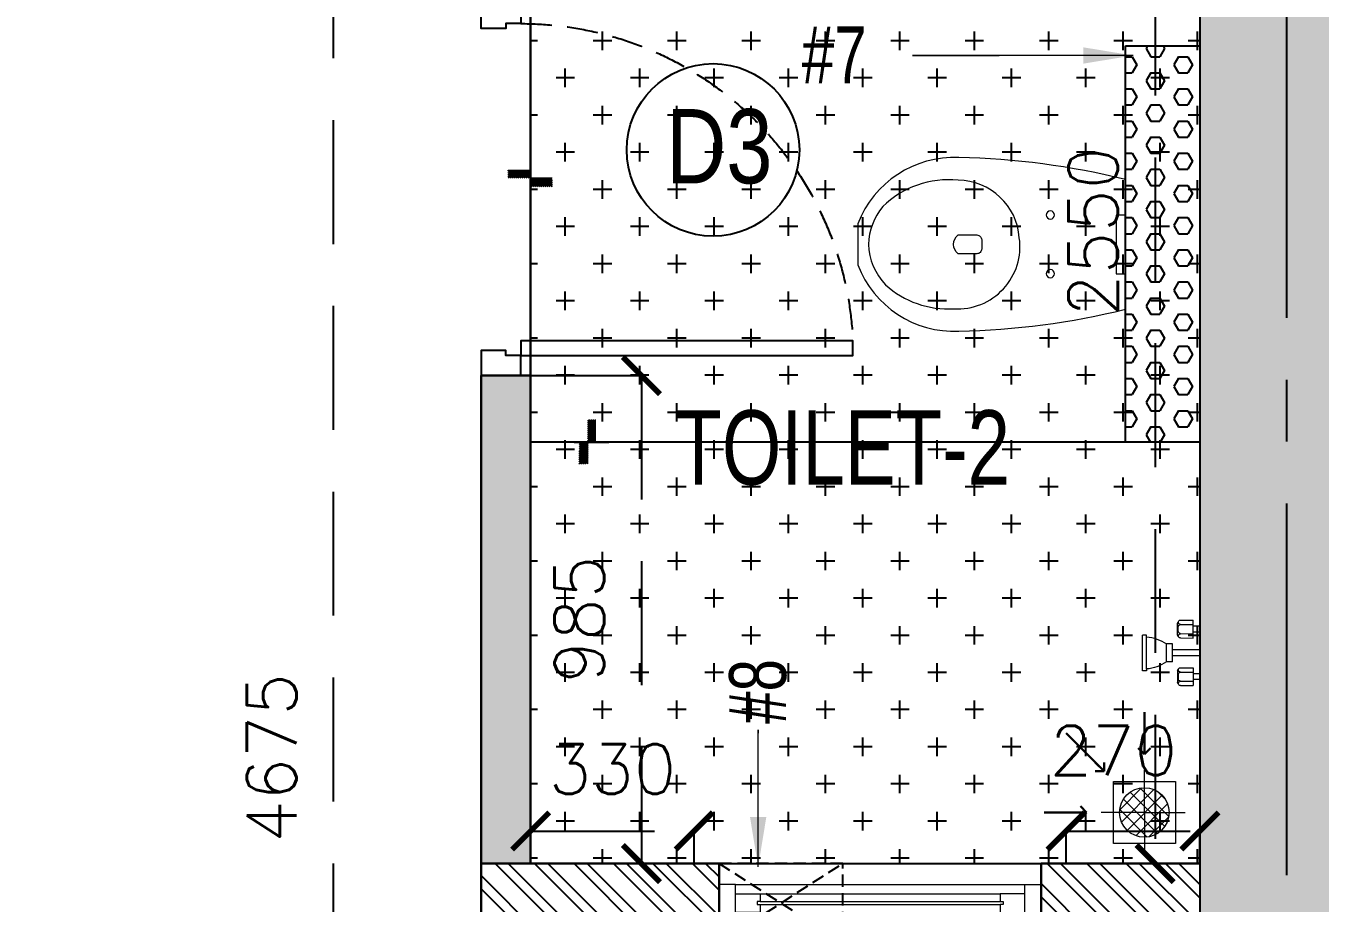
# Model space of a CAD drawing. Header units: millimetres. Extents: x 1180970 to 1231451, y -5737889 to -5695638.
# Drawn here: x 1224994 to 1227604, y -5717479 to -5715708 of the extents above; entities that cross this region are included whole.
import ezdxf
from ezdxf.enums import TextEntityAlignment as Align

# ---------------------------------------------------------------- set-up
doc = ezdxf.new("R2010")
doc.units = ezdxf.units.MM
doc.header["$LTSCALE"] = 1000
doc.header["$MEASUREMENT"] = 0
for name, pattern in [('3BHK-A$1$AUDIT_D_120904163729-0', [0]), ('3BHK-A$2$HIDDEN', [0.375, 0.25, -0.125]), ('AUDIT_D_120904163729-0', [0]), ('T8(T9 IS SIMILAR) - GROUND FLOOR - DIMENSION & TEXTING$0$HIDDEN', [0.375, 0.25, -0.125]), ('T8_REFUGE COLUMNS$0$CENTER2', [1.125, 0.75, -0.125, 0.125, -0.125])]:
    doc.linetypes.add(name, pattern=pattern)
doc.layers.get('0').update_dxf_attribs({"linetype": 'AUDIT_D_120904163729-0'})
for name, color, linetype in [('3BHK-A$0$A-DOOR-FULL', 2, 'Continuous'), ('3BHK-A$0$a-tile drop', 3, 'Continuous'), ('3BHK-A$0$APT PLANS-typ$0$TILEDROP', 3, 'Continuous'), ('3BHK-A$0$ELEV.', 5, 'Continuous'), ('3BHK-A$0$LEDGE WALL', 5, 'Continuous'), ('3BHK-A$1$A-HATCH -160', 251, '3BHK-A$1$AUDIT_D_120904163729-0'), ('3BHK-A$1$A-TOI SUNK 50MM', 8, 'Continuous'), ('T8(T9 IS SIMILAR) - GROUND FLOOR - DIMENSION & TEXTING$0$A-DIMENSIONS', 2, 'T8(T9 IS SIMILAR) - GROUND FLOOR - DIMENSION & TEXTING$0$HIDDEN'), ('T8(T9 IS SIMILAR) - GROUND FLOOR - DIMENSION & TEXTING$0$a-window-no', 125, 'Continuous'), ('T8_REFUGE COLUMNS$0$A-CENTERLINE', 193, 'T8_REFUGE COLUMNS$0$CENTER2'), ('T8_REFUGE COLUMNS$0$A-RCC COLS', 3, 'Continuous')]:
    doc.layers.add(name, color=color, linetype=linetype)
for name, color, linetype, lineweight in [('3BHK-A$1$Ventilator', 5, 'Continuous', 0), ('3BHK-A$2$a-TOI-fixtures', 251, 'Continuous', 0), ('3BHK-A$2$A-WALL- 160', 6, 'Continuous', 30), ('T8(T9 IS SIMILAR) - GROUND FLOOR - DIMENSION & TEXTING$0$a-Text', 4, 'Continuous', 0), ('T8(T9 IS SIMILAR) - GROUND FLOOR - DIMENSION & TEXTING$0$R0-18-10-2014-T1-1st Podium Floor Plan$0$Text', 2, 'Continuous', 0), ('T8(T9 IS SIMILAR) - GROUND FLOOR$0$D&W', 8, 'Continuous', 25)]:
    doc.layers.add(name, color=color, linetype=linetype, lineweight=lineweight)
doc.layers.add('T8_REFUGE COLUMNS$0$COL-HATCH', color=7, linetype='Continuous', lineweight=25, true_color=0xa3a3a3)
doc.styles.add('3BHK-A$1$Romans 1', font='romans.shx', dxfattribs={"height": 100})
doc.styles.add('T8(T9 IS SIMILAR) - GROUND FLOOR - DIMENSION & TEXTING$0$ARIAL ARROW', font='swisscl.ttf')
doc.styles.add('T8(T9 IS SIMILAR) - GROUND FLOOR - DIMENSION & TEXTING$0$LODHA STANDERD', font='sanss___.ttf')
doc.styles.add('T8(T9 IS SIMILAR) - GROUND FLOOR - DIMENSION & TEXTING$0$Romans 1', font='romans.shx', dxfattribs={"height": 100})
doc.styles.add('T8(T9 IS SIMILAR) - GROUND FLOOR - DIMENSION & TEXTING$0$Tahoma', font='tahoma.ttf')
doc.dimstyles.new('3BHK-A$1$ALPINE S', dxfattribs={"dimscale": 0, "dimtxt": 100, "dimasz": 75, "dimexe": 0, "dimexo": 0, "dimgap": 75, "dimtad": 1, "dimdec": 0, "dimzin": 0, "dimdsep": 46, "dimtxsty": '3BHK-A$1$Romans 1', "dimblk": '3BHK-A$1$_ArchTick', "dimcen": 0.09, "dimclrd": 256, "dimclre": 256, "dimclrt": 7, "dimadec": 0, "dimazin": 0, "dimtfac": 1, "dimtdec": 0, "dimtofl": 0, "dimtmove": 1, "dimatfit": 0, "dimldrblk": '3BHK-A$1$_Open90', "dimfxl": 1, "dimtolj": 1, "dimtzin": 0, "dimarcsym": 0})
doc.dimstyles.new('T8(T9 IS SIMILAR) - GROUND FLOOR - DIMENSION & TEXTING$0$ALPINE S', dxfattribs={"dimscale": 0, "dimtxt": 100, "dimasz": 75, "dimexe": 0, "dimexo": 0, "dimgap": 75, "dimtad": 1, "dimdec": 0, "dimzin": 0, "dimdsep": 46, "dimtxsty": 'T8(T9 IS SIMILAR) - GROUND FLOOR - DIMENSION & TEXTING$0$Romans 1', "dimblk": 'T8(T9 IS SIMILAR) - GROUND FLOOR - DIMENSION & TEXTING$0$_ArchTick', "dimcen": 0.09, "dimclrd": 256, "dimclre": 256, "dimclrt": 7, "dimadec": 0, "dimazin": 0, "dimtfac": 1, "dimtdec": 0, "dimtofl": 0, "dimtmove": 1, "dimatfit": 0, "dimldrblk": 'T8(T9 IS SIMILAR) - GROUND FLOOR - DIMENSION & TEXTING$0$_Open90', "dimfxl": 1, "dimtolj": 1, "dimtzin": 0, "dimarcsym": 0})
doc.dimstyles.new('T8(T9 IS SIMILAR) - GROUND FLOOR - DIMENSION & TEXTING$0$SAMATA STD', dxfattribs={"dimtxt": 100, "dimasz": 50, "dimexe": 50, "dimexo": 50, "dimgap": 10, "dimtad": 0, "dimdec": 0, "dimrnd": 5, "dimzin": 0, "dimdsep": 46, "dimtxsty": 'T8(T9 IS SIMILAR) - GROUND FLOOR - DIMENSION & TEXTING$0$Tahoma', "dimblk": 'T8(T9 IS SIMILAR) - GROUND FLOOR - DIMENSION & TEXTING$0$_Origin2', "dimcen": -50, "dimdle": 50, "dimclrd": 7, "dimclre": 7, "dimclrt": 7, "dimadec": 0, "dimazin": 0, "dimtfac": 1, "dimtdec": 0, "dimtmove": 1, "dimatfit": 3, "dimfxl": 150, "dimtfill": 1, "dimtolj": 1, "dimtzin": 0, "dimlwd": -1, "dimlwe": -1, "dimarcsym": 0})
pattern_1 = [(45, (-0.65, 1285.594), (-39.77475644, 39.77475644), []), (45, (25.864, 1285.594), (-39.77475644, 39.77475644), [])]

# ---------------------------------------------------------------- blocks, each defined once
blk = doc.blocks.new('3BHK-A$1$V1')
at = {"layer": '3BHK-A$1$Ventilator'}
for p, q in [((1139503.9, -5700057.1), (1140153.9, -5700057.1)), ((1139503.9, -5700217.1), (1140153.9, -5700217.1))]:
    blk.add_line(p, q, dxfattribs=at)
at = {"layer": '3BHK-A$1$Ventilator', "color": 8}
for p, q in [((1139536.9, -5700094.6), (1140120.9, -5700094.6)), ((1139586.9, -5700118.3), (1140070.9, -5700118.3)), ((1139586.9, -5700155.8), (1140070.9, -5700155.8)), ((1139536.9, -5700174.6), (1140120.9, -5700174.6))]:
    blk.add_line(p, q, dxfattribs=at)
at = {"layer": '3BHK-A$1$Ventilator', "color": 5}
for p, q in [((1139586.9, -5700134.1), (1140070.9, -5700134.1)), ((1139586.9, -5700140.1), (1140070.9, -5700140.1))]:
    blk.add_line(p, q, dxfattribs=at)
at = {"layer": '3BHK-A$1$Ventilator', "color": 4}
for points in [[(1139503.9, -5700094.6), (1139536.9, -5700094.6), (1139536.9, -5700174.6), (1139503.9, -5700174.6)], [(1140153.9, -5700094.6), (1140120.9, -5700094.6), (1140120.9, -5700174.6), (1140153.9, -5700174.6)], [(1139586.9, -5700134.1), (1139586.9, -5700118.3), (1139536.9, -5700118.3), (1139536.9, -5700155.8), (1139586.9, -5700155.8), (1139586.9, -5700140.1), (1139580.9, -5700140.1), (1139580.9, -5700134.1)], [(1140070.9, -5700134.1), (1140070.9, -5700118.3), (1140120.9, -5700118.3), (1140120.9, -5700155.8), (1140070.9, -5700155.8), (1140070.9, -5700140.1), (1140076.9, -5700140.1), (1140076.9, -5700134.1)]]:
    blk.add_lwpolyline(points, close=True, dxfattribs=at)
blk = doc.blocks.new('*U164')
for points in [[(-710, 0), (-670, 0), (-670, 30), (-660, 30), (-660, 80), (-710, 80)], [(40, 0), (0, 0), (0, 30), (-10, 30), (-10, 80), (40, 80)], [(0, 0), (0, -670), (-30, -670), (-30, 0)]]:
    blk.add_lwpolyline(points, close=True)
at = {"color": 0, "linetype": 'ByBlock', "ltscale": 0.25}
blk.add_arc((1, 0.4), 671, 180.0347, 267.627, dxfattribs=at)
blk = doc.blocks.new('3BHK-A$0$EWC 1-flat-3')
at = {"layer": '3BHK-A$2$a-TOI-fixtures', "ltscale": 1.5}
blk.add_line((130.9, 0), (-130.9, 0), dxfattribs=at)
for points in [[(-130.9, 0, -0.055103), (-175.3, 336.2, -0.321827), (-41.6, 540), (41.6, 540, -0.321827), (175.3, 336.2, -0.055103), (130.9, 0, -27.681239)], [(-13.2, 214.3, -0.391448), (-129.3, 337.7, -0.224585), (-76.1, 489.9, -0.160675), (0, 518.7, -0.183016), (81.6, 484.1, -0.201424), (130, 346.4, -0.474507), (-13.2, 214.3, -2.927417)], [(-9.5, 290.2), (9.5, 290.2, 0.414214), (18.9, 299.7), (18.9, 337.6, 0.5), (-18.9, 337.6), (-18.9, 299.7, 0.414214), (-9.5, 290.2, 0.530498)]]:
    blk.add_lwpolyline(points, format="xyb", dxfattribs=at)
at = {"layer": '3BHK-A$2$a-TOI-fixtures'}
blk.add_lwpolyline([(-59.2, 0), (-59.2, 18.9), (59.2, 18.9), (59.2, 0)], close=True, dxfattribs=at)
at = {"layer": '3BHK-A$2$a-TOI-fixtures', "ltscale": 1.5}
for centre in [(-59.2, 151.6), (59.2, 151.6)]:
    blk.add_circle(centre, 8.31, dxfattribs=at)
blk = doc.blocks.new('3BHK-A$1$_ArchTick')
at = {"color": 0, "linetype": 'ByBlock', "const_width": 0.15}
blk.add_lwpolyline([(-0.5, -0.5), (0.5, 0.5)], dxfattribs=at)
blk = doc.blocks.new('3BHK-A$1$_Open90')
at = {"color": 0, "linetype": 'ByBlock', "lineweight": -2}
for p, q in [((0, 0), (-1, 0)), ((-0.5, 0.5), (0, 0)), ((0, 0), (-0.5, -0.5))]:
    blk.add_line(p, q, dxfattribs=at)
blk = doc.blocks.new('3BHK-A$0$SH-flat-2')
at = {"layer": '3BHK-A$2$a-TOI-fixtures'}
for p, q in [((0.1, 61.7, -0.1), (14.6, 61.7, -0.1)), ((14.6, 37.7, -0.1), (14.7, 73.7, -0.1)), ((39.8, 64.9, -0.1), (14.6, 65, -0.1)), ((39.9, 73.7, -0.1), (14.7, 73.7, -0.1)), ((44.6, 50.8, -0.1), (44.6, 60, -0.1)), ((45.9, 43.9, -0.1), (45.9, 66.8, -0.1)), ((0.1, 49.7, -0.1), (14.6, 49.7, -0.1)), ((39.7, 46.4, -0.1), (14.5, 46.5, -0.1)), ((39.8, 37.7, -0.1), (14.6, 37.7, -0.1)), ((43.4, 39.3, -0.1), (44.7, 40.8, -0.1)), ((108.4, -25.1, -0.1), (108.5, 40.1, -0.1)), ((108.5, 43.5, -0.1), (116.3, 43.5, -0.1)), ((108.5, 40.1, -0.1), (108.5, 43.5, -0.1)), ((116.2, -28.5, -0.1), (116.3, 43.5, -0.1)), ((0, 1.7, -0.1), (0, 13.7, -0.1)), ((0, 13.7, -0.1), (56.3, 13.6, -0.1)), ((0, 1.7, -0.1), (56.3, 1.6, -0.1)), ((56.2, -10.4, -0.1), (56.3, 25.6, -0.1)), ((56.3, 25.6, -0.1), (68.3, 25.6, -0.1)), ((68.2, -10.4, -0.1), (68.3, 25.6, -0.1)), ((14.5, -22.3, -0.1), (14.4, -58.3, -0.1)), ((39.7, -22.3, -0.1), (14.5, -22.3, -0.1)), ((43.3, -24, -0.1), (44.6, -25.5, -0.1)), ((56.2, -10.4, -0.1), (68.2, -10.4, -0.1)), ((108.4, -25.1, -0.1), (108.4, -28.5, -0.1)), ((-0.1, -34.3, -0.1), (14.4, -34.3, -0.1)), ((-0.1, -46.3, -0.1), (14.4, -46.3, -0.1)), ((39.5, -49.6, -0.1), (14.3, -49.5, -0.1)), ((39.6, -31.1, -0.1), (14.4, -31, -0.1)), ((44.4, -35.5, -0.1), (44.4, -44.7, -0.1)), ((45.7, -28.6, -0.1), (45.7, -51.5, -0.1)), ((108.4, -28.5, -0.1), (116.2, -28.5, -0.1)), ((39.6, -58.3, -0.1), (14.4, -58.3, -0.1))]:
    blk.add_line(p, q, dxfattribs=at)
for centre, radius, start, end in [((39.8, 69.7, -0.1), 4.8, 269.8776, 359.8776), ((39.8, 60, -0.1), 4.8, 359.8776, 89.8776), ((39.9, 68.9, -0.1), 4.8, 359.8776, 89.8776), ((41.1, 66.8, -0.1), 4.8, 359.8776, 46.4449), ((39.8, 51.2, -0.1), 4.8, 269.8776, 359.8776), ((39.7, 41.6, -0.1), 4.8, 359.8776, 89.8776), ((39.8, 42.5, -0.1), 4.8, 269.8776, 359.8776), ((41.1, 44, -0.1), 4.8, 319.2258, 359.8776), ((114.8, -40.2, -0.1), 80.5, 94.4595, 125.2375), ((39.7, -27.1, -0.1), 4.8, 359.8776, 89.8776), ((40.9, -28.6, -0.1), 4.8, 359.8776, 40.5294), ((115, 55.2, -0.1), 80.5, 234.5177, 265.2957), ((39.5, -44.7, -0.1), 4.8, 269.8776, 359.8776), ((39.5, -54.4, -0.1), 4.8, 359.8776, 89.8776), ((39.6, -26.3, -0.1), 4.8, 269.8776, 359.8776), ((39.6, -35.9, -0.1), 4.8, 359.8776, 89.8776), ((40.9, -51.5, -0.1), 4.8, 313.3103, 359.8776), ((39.6, -53.5, -0.1), 4.8, 269.8776, 359.8776)]:
    blk.add_arc(centre, radius, start, end, dxfattribs=at)
blk = doc.blocks.new('3BHK-A$0$TILE DROP -x')
at = {"layer": '3BHK-A$0$APT PLANS-typ$0$TILEDROP'}
h = blk.add_hatch(dxfattribs=at)
h.set_pattern_fill('ACET-2D-ANSI31', color=8, scale=90, angle=90, style=0)
h.set_pattern_definition([(135, (-851695.914, 5365039.183), (-7.954951288, -7.954951288), [])])
h.paths.add_polyline_path([(-58324, -19206), (-58324, -19024), (-58262, -19024), (-58262, -19206)])
edge = h.paths.add_edge_path()
edge.add_line((-58324, -19381), (-58394, -19381))
edge.add_line((-58324, -19206), (-58324, -19381))
edge.add_line((-58393, -19206), (-58324, -19206))
edge.add_line((-58393, -19381), (-58393, -19206))
at = {"layer": '3BHK-A$0$APT PLANS-typ$0$TILEDROP', "color": 1}
blk.add_line((-58154, -19206), (-58434, -19206), dxfattribs=at)
at = {"layer": '3BHK-A$0$APT PLANS-typ$0$TILEDROP', "color": 20, "const_width": 10}
for points in [[(-58262, -19206), (-58262, -19024)], [(-58324, -19381), (-58324, -19206)], [(-58324, -19206), (-58262, -19206)]]:
    blk.add_lwpolyline(points, dxfattribs=at)
blk = doc.blocks.new('T8_REFUGE COLUMNS')
at = {"layer": 'T8_REFUGE COLUMNS$0$COL-HATCH', "linetype": 'ByBlock'}
h = blk.add_hatch(color=256, dxfattribs=at)
h.dxf.hatch_style = 1
h.paths.add_polyline_path([(1227712.1, -5718799.9), (1227362.1, -5718799.9), (1227362.1, -5709299.9), (1227712.1, -5709299.9)])
at = {"layer": 'T8_REFUGE COLUMNS$0$A-CENTERLINE'}
blk.add_line((1227537.1, -5720797.2), (1227537.1, -5702690.8), dxfattribs=at)
at = {"layer": 'T8_REFUGE COLUMNS$0$A-RCC COLS', "linetype": 'ByBlock'}
blk.add_lwpolyline([(1227712.1, -5718799.9), (1227362.1, -5718799.9), (1227362.1, -5709299.9), (1227712.1, -5709299.9)], close=True, dxfattribs=at)
blk = doc.blocks.new('T8(T9 IS SIMILAR) - GROUND FLOOR - DIMENSION & TEXTING$0$_ArchTick')
at = {"color": 0, "linetype": 'ByBlock', "const_width": 0.15}
blk.add_lwpolyline([(-0.5, -0.5), (0.5, 0.5)], dxfattribs=at)
blk = doc.blocks.new('*D638')
at = {"layer": 'T8(T9 IS SIMILAR) - GROUND FLOOR - DIMENSION & TEXTING$0$A-DIMENSIONS', "linetype": 'T8(T9 IS SIMILAR) - GROUND FLOOR - DIMENSION & TEXTING$0$HIDDEN', "lineweight": -2, "transparency": 16777216}
for p, q in [((1227016, -5714848.7), (1227271.4, -5714848.7)), ((1227061.8, -5717398.7), (1227271.4, -5717398.7))]:
    blk.add_line(p, q, dxfattribs=at)
at = {"layer": 'T8(T9 IS SIMILAR) - GROUND FLOOR - DIMENSION & TEXTING$0$A-DIMENSIONS', "lineweight": -2, "transparency": 16777216}
blk.add_line((1227271.4, -5714848.7), (1227271.4, -5717398.7), dxfattribs=at)
at = {"layer": 'T8(T9 IS SIMILAR) - GROUND FLOOR - DIMENSION & TEXTING$0$A-DIMENSIONS', "linetype": 'ByBlock', "lineweight": -2, "transparency": 16777216, "xscale": 75, "yscale": 75, "zscale": 75}
for p, rotation in [((1227271.4, -5714848.7), 90), ((1227271.4, -5717398.7), 270)]:
    blk.add_blockref('T8(T9 IS SIMILAR) - GROUND FLOOR - DIMENSION & TEXTING$0$_ArchTick', p, dxfattribs=dict(at, rotation=rotation))
at = {"layer": 'T8(T9 IS SIMILAR) - GROUND FLOOR - DIMENSION & TEXTING$0$A-DIMENSIONS', "color": 7, "linetype": 'ByBlock', "transparency": 16777216, "insert": (1227146.4, -5716123.7), "char_height": 100, "attachment_point": 5, "rotation": 90, "style": 'T8(T9 IS SIMILAR) - GROUND FLOOR - DIMENSION & TEXTING$0$Romans 1'}
blk.add_mtext('\\A1;2550', dxfattribs=at)
blk = doc.blocks.new('T8(T9 IS SIMILAR) - GROUND FLOOR - DIMENSION & TEXTING$0$_Open90')
at = {"color": 0, "linetype": 'ByBlock', "lineweight": -2}
for p, q in [((-0.5, 0.5), (0, 0)), ((0, 0), (-1, 0)), ((0, 0), (-0.5, -0.5))]:
    blk.add_line(p, q, dxfattribs=at)
blk = doc.blocks.new('*D641')
at = {"layer": 'T8(T9 IS SIMILAR) - GROUND FLOOR - DIMENSION & TEXTING$0$A-DIMENSIONS', "linetype": 'T8(T9 IS SIMILAR) - GROUND FLOOR - DIMENSION & TEXTING$0$HIDDEN', "lineweight": -2, "transparency": 16777216}
for p, q in [((1226011.9, -5716413.7), (1226235.3, -5716413.7)), ((1226011.9, -5717398.7), (1226235.3, -5717398.7))]:
    blk.add_line(p, q, dxfattribs=at)
at = {"layer": 'T8(T9 IS SIMILAR) - GROUND FLOOR - DIMENSION & TEXTING$0$A-DIMENSIONS', "lineweight": -2, "transparency": 16777216}
blk.add_line((1226235.3, -5716413.7), (1226235.3, -5717398.7), dxfattribs=at)
at = {"layer": 'T8(T9 IS SIMILAR) - GROUND FLOOR - DIMENSION & TEXTING$0$A-DIMENSIONS', "linetype": 'ByBlock', "lineweight": -2, "transparency": 16777216, "xscale": 75, "yscale": 75, "zscale": 75}
for p, rotation in [((1226235.3, -5716413.7), 90), ((1226235.3, -5717398.7), 270)]:
    blk.add_blockref('T8(T9 IS SIMILAR) - GROUND FLOOR - DIMENSION & TEXTING$0$_ArchTick', p, dxfattribs=dict(at, rotation=rotation))
at = {"layer": 'T8(T9 IS SIMILAR) - GROUND FLOOR - DIMENSION & TEXTING$0$A-DIMENSIONS', "color": 7, "linetype": 'ByBlock', "transparency": 16777216, "insert": (1226110.3, -5716906.2), "char_height": 100, "attachment_point": 5, "rotation": 90, "style": 'T8(T9 IS SIMILAR) - GROUND FLOOR - DIMENSION & TEXTING$0$Romans 1'}
blk.add_mtext('\\A1;985', dxfattribs=at)
blk = doc.blocks.new('*D572')
at = {"layer": 'T8(T9 IS SIMILAR) - GROUND FLOOR - DIMENSION & TEXTING$0$A-DIMENSIONS', "linetype": 'T8(T9 IS SIMILAR) - GROUND FLOOR - DIMENSION & TEXTING$0$HIDDEN', "lineweight": -2, "transparency": 16777216}
for p, q in [((1226011.9, -5717398.7), (1226011.9, -5717333)), ((1226341.8, -5717398.7), (1226341.8, -5717333))]:
    blk.add_line(p, q, dxfattribs=at)
at = {"layer": 'T8(T9 IS SIMILAR) - GROUND FLOOR - DIMENSION & TEXTING$0$A-DIMENSIONS', "lineweight": -2, "transparency": 16777216}
blk.add_line((1226011.9, -5717333), (1226341.8, -5717333), dxfattribs=at)
at = {"layer": 'T8(T9 IS SIMILAR) - GROUND FLOOR - DIMENSION & TEXTING$0$A-DIMENSIONS', "linetype": 'ByBlock', "lineweight": -2, "transparency": 16777216, "xscale": 75, "yscale": 75, "zscale": 75, "rotation": 180}
blk.add_blockref('T8(T9 IS SIMILAR) - GROUND FLOOR - DIMENSION & TEXTING$0$_ArchTick', (1226011.9, -5717333), dxfattribs=at)
at = {"layer": 'T8(T9 IS SIMILAR) - GROUND FLOOR - DIMENSION & TEXTING$0$A-DIMENSIONS', "linetype": 'ByBlock', "lineweight": -2, "transparency": 16777216, "xscale": 75, "yscale": 75, "zscale": 75}
blk.add_blockref('T8(T9 IS SIMILAR) - GROUND FLOOR - DIMENSION & TEXTING$0$_ArchTick', (1226341.8, -5717333), dxfattribs=at)
at = {"layer": 'T8(T9 IS SIMILAR) - GROUND FLOOR - DIMENSION & TEXTING$0$A-DIMENSIONS', "color": 7, "linetype": 'ByBlock', "transparency": 16777216, "insert": (1226176.8, -5717208), "char_height": 100, "attachment_point": 5, "style": 'T8(T9 IS SIMILAR) - GROUND FLOOR - DIMENSION & TEXTING$0$Romans 1'}
blk.add_mtext('\\A1;330', dxfattribs=at)
blk = doc.blocks.new('*D573')
at = {"layer": 'T8(T9 IS SIMILAR) - GROUND FLOOR - DIMENSION & TEXTING$0$A-DIMENSIONS', "linetype": 'T8(T9 IS SIMILAR) - GROUND FLOOR - DIMENSION & TEXTING$0$HIDDEN', "lineweight": -2, "transparency": 16777216}
for p, q in [((1227091.8, -5717398.7), (1227091.8, -5717333)), ((1227361.8, -5717398.7), (1227361.8, -5717333))]:
    blk.add_line(p, q, dxfattribs=at)
at = {"layer": 'T8(T9 IS SIMILAR) - GROUND FLOOR - DIMENSION & TEXTING$0$A-DIMENSIONS', "lineweight": -2, "transparency": 16777216}
blk.add_line((1227091.8, -5717333), (1227361.8, -5717333), dxfattribs=at)
at = {"layer": 'T8(T9 IS SIMILAR) - GROUND FLOOR - DIMENSION & TEXTING$0$A-DIMENSIONS', "linetype": 'ByBlock', "lineweight": -2, "transparency": 16777216, "xscale": 75, "yscale": 75, "zscale": 75, "rotation": 180}
blk.add_blockref('T8(T9 IS SIMILAR) - GROUND FLOOR - DIMENSION & TEXTING$0$_ArchTick', (1227091.8, -5717333), dxfattribs=at)
at = {"layer": 'T8(T9 IS SIMILAR) - GROUND FLOOR - DIMENSION & TEXTING$0$A-DIMENSIONS', "linetype": 'ByBlock', "lineweight": -2, "transparency": 16777216, "xscale": 75, "yscale": 75, "zscale": 75}
blk.add_blockref('T8(T9 IS SIMILAR) - GROUND FLOOR - DIMENSION & TEXTING$0$_ArchTick', (1227361.8, -5717333), dxfattribs=at)
at = {"layer": 'T8(T9 IS SIMILAR) - GROUND FLOOR - DIMENSION & TEXTING$0$A-DIMENSIONS', "color": 7, "linetype": 'ByBlock', "transparency": 16777216, "insert": (1227187.2, -5717170.6), "char_height": 100, "attachment_point": 5, "style": 'T8(T9 IS SIMILAR) - GROUND FLOOR - DIMENSION & TEXTING$0$Romans 1'}
blk.add_mtext('\\A1;270', dxfattribs=at)
blk = doc.blocks.new('*D580')
at = {"layer": 'T8(T9 IS SIMILAR) - GROUND FLOOR - DIMENSION & TEXTING$0$A-DIMENSIONS', "linetype": 'T8(T9 IS SIMILAR) - GROUND FLOOR - DIMENSION & TEXTING$0$HIDDEN', "lineweight": -2, "transparency": 16777216}
for p, q in [((1225447.5, -5714848.5), (1225614.3, -5714848.5)), ((1225447.5, -5719523.3), (1225614.3, -5719523.3))]:
    blk.add_line(p, q, dxfattribs=at)
at = {"layer": 'T8(T9 IS SIMILAR) - GROUND FLOOR - DIMENSION & TEXTING$0$A-DIMENSIONS', "lineweight": -2, "transparency": 16777216}
blk.add_line((1225614.3, -5719523.3), (1225614.3, -5714848.5), dxfattribs=at)
at = {"layer": 'T8(T9 IS SIMILAR) - GROUND FLOOR - DIMENSION & TEXTING$0$A-DIMENSIONS', "linetype": 'ByBlock', "lineweight": -2, "transparency": 16777216, "xscale": 75, "yscale": 75, "zscale": 75}
for p, rotation in [((1225614.3, -5714848.5), 90), ((1225614.3, -5719523.3), 270)]:
    blk.add_blockref('T8(T9 IS SIMILAR) - GROUND FLOOR - DIMENSION & TEXTING$0$_ArchTick', p, dxfattribs=dict(at, rotation=rotation))
at = {"layer": 'T8(T9 IS SIMILAR) - GROUND FLOOR - DIMENSION & TEXTING$0$A-DIMENSIONS', "color": 7, "linetype": 'ByBlock', "transparency": 16777216, "insert": (1225489.3, -5717185.9), "char_height": 100, "attachment_point": 5, "rotation": 90, "style": 'T8(T9 IS SIMILAR) - GROUND FLOOR - DIMENSION & TEXTING$0$Romans 1'}
blk.add_mtext('\\A1;4675', dxfattribs=at)
blk = doc.blocks.new('T8(T9 IS SIMILAR) - GROUND FLOOR - DIMENSION & TEXTING$0$WINDOW TAG')
at = {"layer": 'T8(T9 IS SIMILAR) - GROUND FLOOR - DIMENSION & TEXTING$0$a-window-no'}
blk.add_circle((0, 0), 174.1, dxfattribs=at)
at = {"layer": 'T8(T9 IS SIMILAR) - GROUND FLOOR - DIMENSION & TEXTING$0$a-window-no', "style": 'T8(T9 IS SIMILAR) - GROUND FLOOR - DIMENSION & TEXTING$0$LODHA STANDERD'}
blk.add_attdef('WINDOW', text='', height=150, dxfattribs=at).set_placement((11.3, 2.8), align=Align.MIDDLE_CENTER)
blk = doc.blocks.new('T8(T9 IS SIMILAR) - GROUND FLOOR - DIMENSION & TEXTING$0$_Origin2')
at = {"color": 0, "linetype": 'ByBlock', "lineweight": -2}
blk.add_line((-0.5, 0), (-1, 0), dxfattribs=at)
for radius in [0.5, 0.25]:
    blk.add_circle((0, 0), radius, dxfattribs=at)
blk = doc.blocks.new('3BHK-A$1$A$C1DA736AB')
at = {"layer": '3BHK-A$2$a-TOI-fixtures', "linetype": 'ByBlock'}
for points in [[(117, 0.4, 0), (202.3, 0.4, 0)], [(81.7, -82.8, 0), (158.2, -159.9, 0)], [(0.4, -117, 0), (0.4, -202.3, 0)]]:
    blk.add_leader(points, dimstyle='3BHK-A$1$ALPINE S', override={"dimscale": 1, "dimasz": 25, "dimtad": 0, "dimfxl": 5, "dimtfill": 1, "dimarcsym": 1}, dxfattribs=at)
blk = doc.blocks.new('3BHK-A$1$Type-A-First Floor Plan-bottom-up$0$FLOOR TRAP-flat-6')
at = {"layer": '3BHK-A$2$a-TOI-fixtures'}
h = blk.add_hatch(dxfattribs=at)
h.set_pattern_fill('ACET-2D-_USER', color=256, scale=20, angle=45, style=0, double=1, pattern_type=0)
h.set_pattern_definition([(45, (-789896.981, 5385770.066), (-14.142135624, 14.142135624), []), (135, (-789896.981, 5385770.066), (-14.142135624, -14.142135624), [])])
edge = h.paths.add_edge_path()
edge.add_arc((150, 150), 50, 0, 360)
for q in [(150, 228.6), (67.6, 150), (237.4, 150), (150, 63.6)]:
    blk.add_line((150, 150), q, dxfattribs=at)
blk.add_lwpolyline([(87.5, 212.5), (212.5, 212.5), (212.5, 87.5), (87.5, 87.5)], close=True, dxfattribs=at)
blk.add_circle((150, 150), 50, dxfattribs=at)
at = {"layer": '3BHK-A$2$A-WALL- 160', "linetype": 'ByBlock'}
blk.add_blockref('3BHK-A$1$A$C1DA736AB', (149.6, 149.6, 0), dxfattribs=at)
blk = doc.blocks.new('3BHK-A')
at = {"layer": '3BHK-A$0$LEDGE WALL'}
h = blk.add_hatch(dxfattribs=at)
h.set_pattern_fill('HEX', color=8, scale=150, angle=180)
h.set_pattern_definition([(180, (1e-08, -100), (-4e-15, -32.47595264), [18.75, -37.5]), (300, (1e-08, -100), (28.125, 16.23797632), [18.75, -37.5]), (240, (-18.75, -100), (28.125, -16.23797632), [18.75, -37.5])])
h.paths.add_polyline_path([(1185332.8, -5715748.5), (1185182.8, -5715748.5), (1185182.8, -5716548.5), (1185332.8, -5716548.5)])
at = {"layer": '3BHK-A$1$A-HATCH -160', "linetype": 'ByBlock'}
h = blk.add_hatch(dxfattribs=at)
h.set_pattern_fill('ZIGZAG', color=256, scale=250)
h.set_pattern_definition([(9e-15, (1e-08, 0), (31.25, 31.25), [31.25, -31.25]), (90, (31.25, 0), (-31.25, 31.25), [31.25, -31.25])])
h.paths.add_polyline_path([(1185182.8, -5714749.5), (1186532.7, -5714749.5), (1186532.7, -5714149.5), (1186632.7, -5714149.5), (1186632.7, -5714749.5), (1188712.7, -5714749.5), (1188712.7, -5714049.5), (1189032.5, -5714049.5), (1189032.5, -5714149.5), (1188812.7, -5714149.5), (1188812.7, -5715449.5), (1189032.5, -5715449.5), (1189032.5, -5715549.5), (1188712.7, -5715549.5), (1188712.7, -5714849.5), (1186632.7, -5714849.5), (1186632.7, -5715664.5), (1186532.7, -5715664.5), (1186532.7, -5714849.5), (1185182.8, -5714849.5)])
h.paths.add_polyline_path([(1185182.8, -5713249.5), (1185782.7, -5713249.5), (1185782.7, -5713149.5), (1185182.8, -5713149.5)])
h.paths.add_polyline_path([(1186532.7, -5710699.5), (1186632.7, -5710699.5), (1186632.7, -5713249.5), (1186532.7, -5713249.5)])
h.paths.add_polyline_path([(1186532.7, -5717399.5), (1186632.7, -5717399.5), (1186632.7, -5716414.5), (1186532.7, -5716414.5)])
h.paths.add_polyline_path([(1194902.2, -5715375), (1194082.3, -5715375), (1194082.3, -5715475), (1194902.2, -5715475)])
h.paths.add_polyline_path([(1195782.2, -5715375), (1196682.2, -5715375), (1196682.2, -5715475), (1195782.2, -5715475)])
h.paths.add_polyline_path([(1194132.5, -5714149.9), (1196532.4, -5714149.9), (1196532.4, -5714049.9), (1194132.5, -5714049.9)])
h.paths.add_polyline_path([(1197432.4, -5711800.2), (1197532.4, -5711800.2), (1197532.4, -5714149.9), (1197432.4, -5714149.9)])
h.paths.add_polyline_path([(1198282.4, -5714149.9), (1198958.7, -5714149.9), (1198958.7, -5714049.9), (1198282.4, -5714049.9)])
h.paths.add_polyline_path([(1196871.9, -5720208.6), (1196082.2, -5720209.7), (1196082.3, -5720109.7), (1196082.2, -5720109.7), (1196182.2, -5720109.7), (1196871.9, -5720108.6)])
h.paths.add_polyline_path([(1193397.2, -5709939.9), (1193882.3, -5709939.6), (1193882.3, -5710040.1), (1193397.3, -5710040.1)])
h.paths.add_polyline_path([(1186632.7, -5708554.7), (1187192.3, -5708554.8), (1187192.3, -5708654.7), (1186632.7, -5708654.7)])
h.paths.add_polyline_path([(1194182.3, -5715724), (1194082.3, -5715724), (1194082.3, -5715474), (1194182.3, -5715474)])
h = blk.add_hatch(dxfattribs=at)
h.set_pattern_fill('ANSI32', color=256, scale=150)
h.set_pattern_definition(pattern_1)
h.paths.add_polyline_path([(1185182.8, -5717399.7), (1185502.8, -5717399.7), (1185502.8, -5717559.7), (1185182.8, -5717559.7)])
h = blk.add_hatch(dxfattribs=at)
h.set_pattern_fill('ANSI32', color=256, scale=150)
h.set_pattern_definition(pattern_1)
h.paths.add_polyline_path([(1186107.7, -5719684.9), (1186107.7, -5719524.7), (1186472.7, -5719524.7), (1186472.7, -5717559.7), (1186152.8, -5717559.7), (1186152.8, -5717399.7), (1186632.7, -5717399.7), (1186632.7, -5719524.7), (1186632.7, -5719523.4), (1186632.7, -5719683.5)])
at = {"layer": '3BHK-A$1$A-TOI SUNK 50MM'}
h = blk.add_hatch(dxfattribs=at)
h.set_pattern_fill('CROSS', color=256, scale=300, style=0)
h.set_pattern_definition([(9e-15, (-0.65, 1286.84), (75, 75), [37.5, -112.5]), (90, (18.1, 1268.09), (-75, 75), [37.5, -112.5])])
h.paths.add_polyline_path([(1186532.7, -5713148.5), (1185182.4, -5713148.5), (1185182.4, -5710698.5), (1186532.7, -5710698.5)])
h.paths.add_polyline_path([(1185182.4, -5714848.6), (1186532.7, -5714848.6), (1186532.7, -5717398.5), (1185182.4, -5717398.5)])
at = {"linetype": '3BHK-A$2$HIDDEN', "ltscale": 0.1}
for p, q in [((1186152.8, -5717558.5, 0), (1185902.8, -5717398.5, 0)), ((1186152.8, -5717398.5, 0), (1185902.8, -5717558.5, 0))]:
    blk.add_line(p, q, dxfattribs=at)
at = {"linetype": '3BHK-A$2$HIDDEN', "ltscale": 0.1, "elevation": 0}
blk.add_lwpolyline([(1186152.8, -5717558.5), (1185902.8, -5717558.5), (1185902.8, -5717398.5), (1186152.8, -5717398.5)], close=True, dxfattribs=at)
at = {"layer": '3BHK-A$0$ELEV.'}
blk.add_line((1185182.4, -5716548.5, 0), (1186532.7, -5716548.5, 0), dxfattribs=at)
at = {"layer": '3BHK-A$0$LEDGE WALL', "elevation": 0}
blk.add_lwpolyline([(1185332.8, -5715748.5), (1185182.8, -5715748.5), (1185182.8, -5716548.5), (1185332.8, -5716548.5)], close=True, dxfattribs=at)
at = {"layer": '3BHK-A$1$A-TOI SUNK 50MM'}
blk.add_line((1186532.7, -5716413.5, 0), (1186532.7, -5715663.5, 0), dxfattribs=at)
at = {"layer": '3BHK-A$1$A-TOI SUNK 50MM', "elevation": 0}
blk.add_lwpolyline([(1185182.4, -5714848.6), (1186532.7, -5714848.6), (1186532.7, -5717398.5), (1185182.4, -5717398.5)], close=True, dxfattribs=at)
at = {"layer": '3BHK-A$2$A-WALL- 160', "linetype": 'ByBlock'}
for p, q in [((1186632.7, -5716413.5, 0), (1186532.7, -5716413.5, 0)), ((1186532.7, -5716413.5, 0), (1186532.7, -5717398.5, 0)), ((1186632.7, -5716413.5, 0), (1186632.7, -5717398.5, 0)), ((1185502.8, -5717398.5, 0), (1185182.8, -5717398.5, 0)), ((1185502.8, -5717398.5, 0), (1185502.8, -5717558.5, 0)), ((1186152.8, -5717398.5, 0), (1186152.8, -5717558.5, 0)), ((1186632.7, -5717398.5, 0), (1186152.8, -5717398.5, 0)), ((1186632.7, -5719683.5, 0), (1186632.7, -5717398.5, 0))]:
    blk.add_line(p, q, dxfattribs=at)
at = {"layer": '3BHK-A$0$A-DOOR-FULL', "linetype": '3BHK-A$2$HIDDEN', "rotation": 270}
blk.add_blockref('*U164', (1186552.7, -5716373.5, 0), dxfattribs=at)
at = {"layer": '3BHK-A$0$a-tile drop', "xscale": -0.25, "yscale": 0.25, "zscale": 0.25, "rotation": 270}
blk.add_blockref('3BHK-A$0$TILE DROP -x', (1191334.2, -5701434, 0), dxfattribs=at)
at = {"layer": '3BHK-A$0$a-tile drop', "xscale": -0.25, "yscale": 0.25, "zscale": 0.25}
blk.add_blockref('3BHK-A$0$TILE DROP -x', (1171836.5, -5711747.1, 0), dxfattribs=at)
at = {"layer": '3BHK-A$2$a-TOI-fixtures', "extrusion": (0, 0, -1), "xscale": -0.9999999999999998, "zscale": -0.9999999999999998, "rotation": 90}
blk.add_blockref('3BHK-A$0$EWC 1-flat-3', (-1185332.8, -5716149, 0), dxfattribs=at)
at = {"layer": '3BHK-A$2$a-TOI-fixtures', "rotation": 0.1224073994746988}
blk.add_blockref('3BHK-A$0$SH-flat-2', (1185182.1, -5716981.2, 0.1), dxfattribs=at)
at = {"layer": '3BHK-A$2$a-TOI-fixtures', "extrusion": (0, 0, -1), "zscale": -0.9999999999999998, "rotation": 179.9999999999999}
blk.add_blockref('3BHK-A$1$Type-A-First Floor Plan-bottom-up$0$FLOOR TRAP-flat-6', (-1185144.9, -5717145.6, 0.4), dxfattribs=at)
at = {"layer": '3BHK-A$2$A-WALL- 160', "linetype": 'ByBlock', "rotation": 180}
blk.add_blockref('3BHK-A$1$V1', (2325656.7, -11417615.5, 0), dxfattribs=at)
blk = doc.blocks.new('T8(T9 IS SIMILAR) - GROUND FLOOR')
at = {"layer": 'T8(T9 IS SIMILAR) - GROUND FLOOR$0$D&W', "linetype": 'ByBlock'}
blk.add_blockref('T8_REFUGE COLUMNS', (0, 0), dxfattribs=at)
at = {"layer": 'T8(T9 IS SIMILAR) - GROUND FLOOR$0$D&W', "linetype": 'ByBlock', "xscale": -1}
blk.add_blockref('3BHK-A', (2412544.6, 0), dxfattribs=at)
blk = doc.blocks.new('T8(T9 IS SIMILAR) - GROUND FLOOR - DIMENSION & TEXTING')
at = {"layer": 'T8(T9 IS SIMILAR) - GROUND FLOOR - DIMENSION & TEXTING$0$a-window-no'}
ref = blk.add_blockref('T8(T9 IS SIMILAR) - GROUND FLOOR - DIMENSION & TEXTING$0$WINDOW TAG', (1226379.8, -5715958.4, 1.6), dxfattribs=at)
ref.add_attrib('WINDOW', 'D3', dxfattribs={"height": 150, "style": 'T8(T9 IS SIMILAR) - GROUND FLOOR - DIMENSION & TEXTING$0$LODHA STANDERD', "width": 0.8}).set_placement((1226392.5, -5715950.9, 1.6), align=Align.MIDDLE_CENTER)
at = {"layer": 'T8(T9 IS SIMILAR) - GROUND FLOOR - DIMENSION & TEXTING$0$a-Text', "style": 'T8(T9 IS SIMILAR) - GROUND FLOOR - DIMENSION & TEXTING$0$ARIAL ARROW'}
blk.add_text('TOILET-2', height=150, dxfattribs=at).set_placement((1226303.7, -5716633.8, 0.5))
at = {"layer": 'T8(T9 IS SIMILAR) - GROUND FLOOR - DIMENSION & TEXTING$0$R0-18-10-2014-T1-1st Podium Floor Plan$0$Text', "linetype": 'ByBlock', "style": 'T8(T9 IS SIMILAR) - GROUND FLOOR - DIMENSION & TEXTING$0$ARIAL ARROW'}
blk.add_text('#7', height=114.75, dxfattribs=at).set_placement((1226558.7, -5715824, -0.5))
blk.add_text('#8', height=114.75, rotation=90, dxfattribs=at).set_placement((1226527, -5717116.8, 0))
at = {"layer": 'T8(T9 IS SIMILAR) - GROUND FLOOR - DIMENSION & TEXTING$0$A-DIMENSIONS', "linetype": 'ByBlock'}
for base, p1, p2, angle, picture, middle in [((1225614.3, -5714848.5, 0.5), (1225447.5, -5719523.3, 1), (1225447.5, -5714848.5, 1), 270, '*D580', (1225489.3, -5717185.9, 0.5)), ((1227271.4, -5717398.7, 0.5), (1227016, -5714848.7, 0.5), (1227061.8, -5717398.7, 0.5), 270, '*D638', (1227146.4, -5716123.7, 0.5)), ((1226235.3, -5717398.7, 0.5), (1226011.9, -5716413.7, 0.5), (1226011.9, -5717398.7, 0.5), 90, '*D641', (1226110.3, -5716906.2, 0.5))]:
    dim = blk.add_linear_dim(base=base, p1=p1, p2=p2, angle=angle, dimstyle='T8(T9 IS SIMILAR) - GROUND FLOOR - DIMENSION & TEXTING$0$ALPINE S', override={"dimscale": 1, "dimfxl": 5, "dimarcsym": 1}, dxfattribs=at)
    dim.commit()
    dim.dimension.update_dxf_attribs({"geometry": picture, "text_midpoint": middle})
for base, p1, p2, picture, middle in [((1227361.8, -5717333, 0.5), (1227091.8, -5717398.7, 0.5), (1227361.8, -5717398.7, 0.5), '*D573', (1227187.2, -5717295.6, 0.5)), ((1226341.8, -5717333, 0.5), (1226011.9, -5717398.7, 0.5), (1226341.8, -5717398.7, 0.5), '*D572', (1226176.8, -5717333, 0.5))]:
    dim = blk.add_linear_dim(base=base, p1=p1, p2=p2, dimstyle='T8(T9 IS SIMILAR) - GROUND FLOOR - DIMENSION & TEXTING$0$ALPINE S', override={"dimscale": 1, "dimfxl": 5, "dimarcsym": 1}, dxfattribs=at)
    dim.commit()
    dim.dimension.update_dxf_attribs({"geometry": picture, "text_midpoint": middle, "dimtype": 128})
at = {"layer": 'T8(T9 IS SIMILAR) - GROUND FLOOR - DIMENSION & TEXTING$0$R0-18-10-2014-T1-1st Podium Floor Plan$0$Text'}
for points in [[(1227226.8, -5715767.8, -0.5), (1226782.3, -5715767.8, -0.5), (1226957, -5715767.8, -0.5)], [(1226470.8, -5717405, 0), (1226470.7, -5717129.1, 0), (1226470.8, -5717135.2, 0)]]:
    blk.add_leader(points, dimstyle='T8(T9 IS SIMILAR) - GROUND FLOOR - DIMENSION & TEXTING$0$SAMATA STD', override={"dimscale": 1, "dimasz": 100, "dimclrd": 2, "dimfxlon": 1, "dimarcsym": 1}, dxfattribs=at)

msp = doc.modelspace()

# ---------------------------------------------------------------- block references
at = {"linetype": 'ByBlock'}
msp.add_blockref('T8(T9 IS SIMILAR) - GROUND FLOOR', (0, 0), dxfattribs=at)

# ---------------------------------------------------------------- next in the draw order: block references
msp.add_blockref('T8(T9 IS SIMILAR) - GROUND FLOOR - DIMENSION & TEXTING', (0, 0), dxfattribs=at)

doc.saveas('drawing.dxf')
